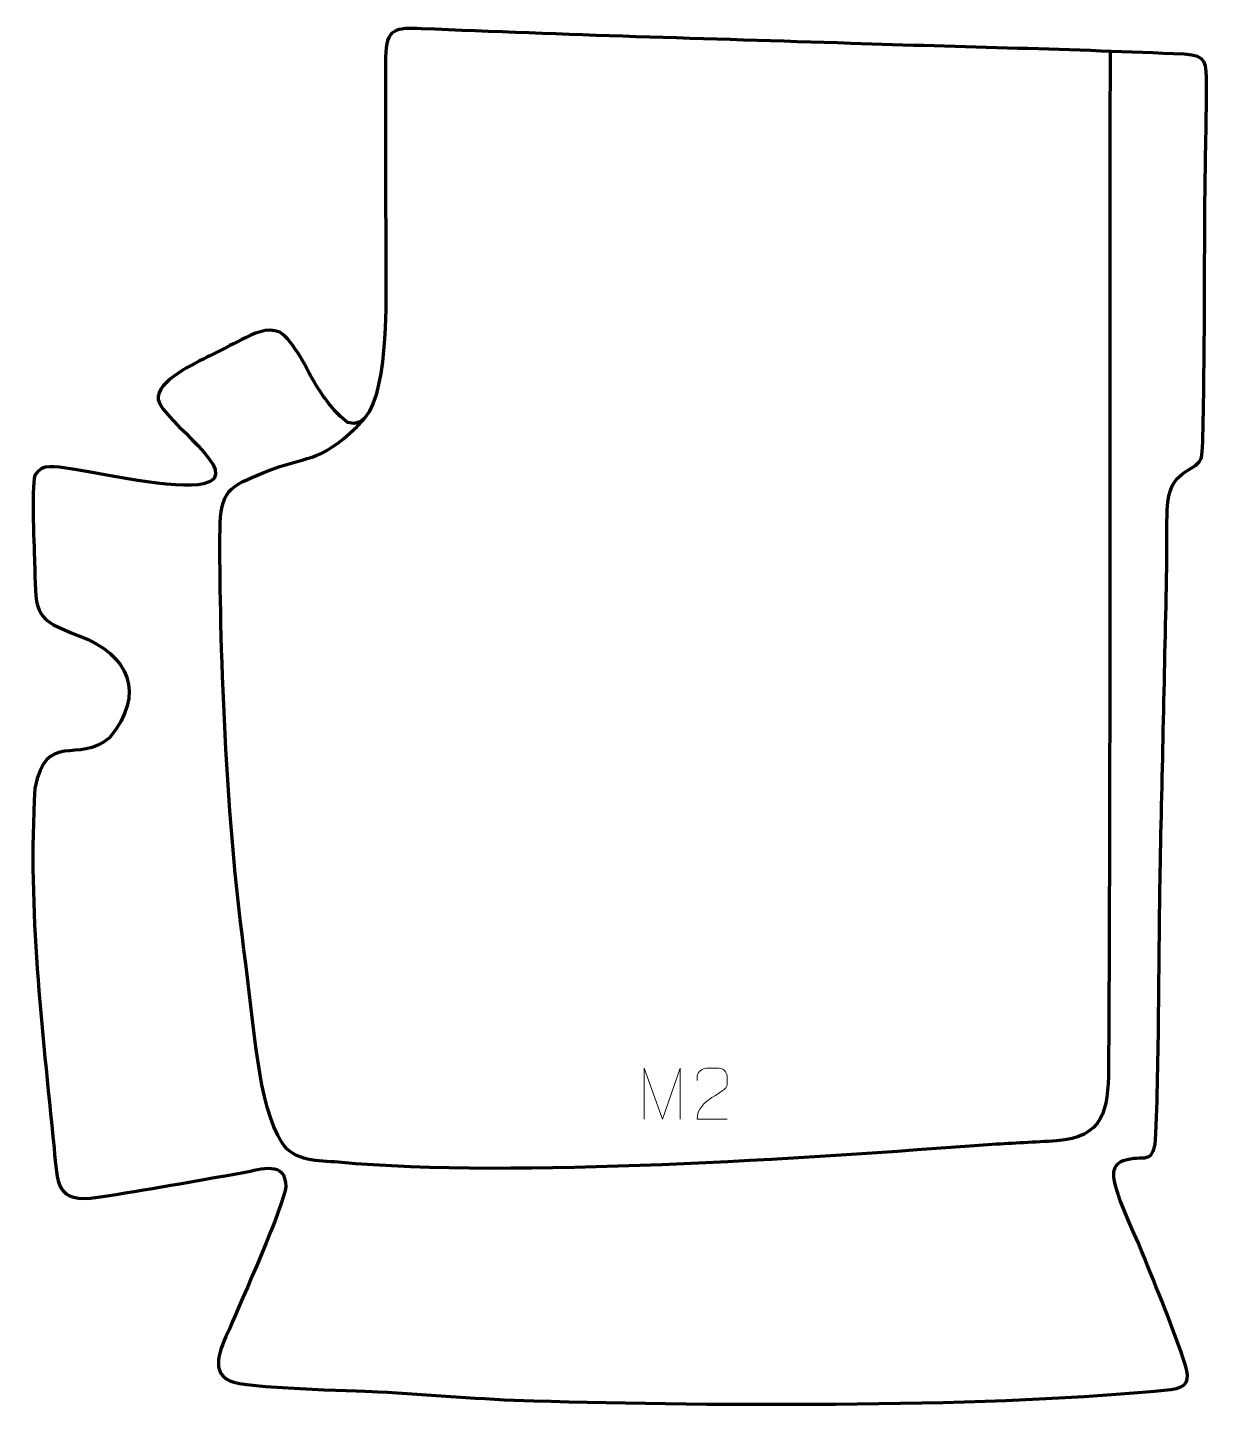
# Model space of a CAD drawing. Header units: millimetres. Extents: x -319 to 262, y -330 to 349.
import ezdxf

# ---------------------------------------------------------------- set-up
doc = ezdxf.new("R2010")
doc.units = ezdxf.units.MM
doc.header["$MEASUREMENT"] = 0
doc.layers.add('layer 2', color=7, linetype='Continuous')
doc.layers.add('layer 3', color=7, linetype='Continuous')

msp = doc.modelspace()

# ---------------------------------------------------------------- linework, layer by layer
at = {"layer": 'layer 2', "color": 140, "lineweight": 158}
msp.add_open_spline([(213.7988, 337.0608), (213.5568, 170.258), (214.0017, 3.4547), (213.0609, -163.3467), (213.0609, -163.3467), (212.9438, -183.5769), (210.4829, -197.0956), (187.4128, -198.7282), (187.4128, -198.7282), (176.8657, -199.4748), (166.3028, -199.7885), (155.747, -200.5622), (155.747, -200.5622), (63.1401, -207.347), (-77.4168, -217.281), (-165.6507, -209.2501), (-165.6507, -209.2501), (-175.492, -208.3544), (-187.341, -209.0681), (-193.4024, -199.6969), (-193.4024, -199.6969), (-205.4455, -181.0776), (-207.1208, -141.7533), (-212.1621, -104.6494), (-212.1621, -104.6494), (-222.7076, -27.035), (-224.2518, 70.0464), (-223.9342, 101.5981), (-223.9342, 101.5981), (-223.7386, 121.0249), (-219.517, 122.993), (-202.4634, 129.9665), (-202.4634, 129.9665), (-180.7185, 138.739), (-175.8525, 133.8765), (-156.7116, 152.4876), (-156.7116, 152.4876), (-155.3557, 153.9078), (-154.0188, 155.3492), (-152.6781, 156.784)], degree=3, knots=[0, 0, 0, 0, 0.09090909, 0.09090909, 0.09090909, 0.09090909, 0.18181818, 0.18181818, 0.18181818, 0.18181818, 0.27272727, 0.27272727, 0.27272727, 0.27272727, 0.36363636, 0.36363636, 0.36363636, 0.36363636, 0.45454545, 0.45454545, 0.45454545, 0.45454545, 0.54545455, 0.54545455, 0.54545455, 0.54545455, 0.63636364, 0.63636364, 0.63636364, 0.63636364, 0.72727273, 0.72727273, 0.72727273, 0.72727273, 0.81818182, 0.81818182, 0.81818182, 0.81818182, 1, 1, 1, 1], dxfattribs=at)
at = {"layer": 'layer 3', "color": 242, "lineweight": 158}
msp.add_open_spline([(-146.3748, -322.1106), (-158.7439, -321.4993), (-211.5756, -320.3708), (-219.1508, -316.7825), (-219.1508, -316.7825), (-230.1389, -311.5775), (-222.1892, -297.9314), (-218.8296, -290.045), (-218.8296, -290.045), (-214.2224, -279.2666), (-191.7182, -228.6908), (-191.6502, -221.3148), (-191.6502, -221.3148), (-191.5287, -208.125), (-203.5909, -212.6697), (-212.4651, -214.2581), (-212.4651, -214.2581), (-236.1143, -218.4774), (-260.2337, -222.8515), (-283.9663, -226.4205), (-283.9663, -226.4205), (-304.9055, -229.5694), (-303.8909, -219.7309), (-305.5832, -202.2285), (-305.5832, -202.2285), (-311.4787, -141.6652), (-318.5773, -86.6147), (-314.9909, -25.4623), (-314.9909, -25.4623), (-309.404, 3.4258), (-293.9481, -13.803), (-278.2508, -0.4683), (-278.2508, -0.4683), (-260.3531, 21.1897), (-268.3925, 40.1596), (-293.3412, 49.67), (-293.3412, 49.67), (-314.9485, 57.9067), (-314.4883, 59.7978), (-315.0433, 83.1527), (-315.0433, 83.1527), (-315.2561, 92.1102), (-316.8796, 121.7981), (-314.9484, 128.5627), (-314.9484, 128.5627), (-311.8143, 134.7232), (-304.3604, 132.6205), (-298.5658, 131.8585), (-298.5658, 131.8585), (-282.3727, 129.6701), (-245.718, 121.1604), (-231.9829, 124.315), (-231.9829, 124.315), (-211.0536, 129.1219), (-252.5821, 155.4749), (-254.3118, 165.8389), (-254.3118, 165.8389), (-255.8156, 174.8495), (-235.6728, 183.876), (-229.0197, 187.2919), (-229.0197, 187.2919), (-224.6001, 189.5611), (-220.1478, 191.7639), (-215.7192, 194.0153), (-215.7192, 194.0153), (-215.7192, 194.0153), (-213.1294, 195.3384), (-213.1294, 195.3384), (-213.1294, 195.3384), (-207.6342, 198.1477), (-200.7057, 201.6185), (-194.5849, 198.883), (-194.5849, 198.883), (-187.5104, 194.7522), (-180.9017, 179.8687), (-176.4909, 172.6215), (-176.4909, 172.6215), (-172.0711, 165.6169), (-167.706, 159.6803), (-161.1806, 154.4708), (-161.1806, 154.4708), (-142.9606, 147.9986), (-142.2694, 204.8671), (-142.3049, 216.2135), (-142.3049, 216.2135), (-142.428, 255.549), (-142.7978, 294.8757), (-142.5344, 334.2123), (-142.5344, 334.2123), (-142.4328, 348.3454), (-137.4462, 348.7372), (-124.7699, 348.1832), (-124.7699, 348.1832), (-54.5769, 345.1149), (16.1018, 343.2429), (86.3601, 340.9509), (86.3601, 340.9509), (140.8743, 339.1724), (195.7427, 338.0562), (250.1845, 335.5969), (250.1845, 335.5969), (261.6828, 335.0774), (261.2674, 331.0379), (261.2477, 320.284), (261.2477, 320.284), (261.2113, 300.4036), (260.6183, 280.1637), (260.4154, 260.211), (260.4154, 260.211), (260.2951, 245.9207), (260.3817, 140.1698), (258.6792, 136.7574), (258.6792, 136.7574), (254.7886, 128.9594), (242.8586, 132.6213), (241.9677, 111.6725), (241.9677, 111.6725), (241.5648, 102.1989), (241.8752, 92.5307), (241.7385, 83.0205), (241.7385, 83.0205), (240.6412, 33.1471), (239.5439, -16.7263), (238.4465, -66.5997), (238.4465, -66.5997), (237.6998, -109.2191), (238.0204, -152.5403), (236.3712, -195.0499), (236.3712, -195.0499), (235.7057, -212.2021), (230.5987, -204.7361), (220.276, -208.4151), (220.276, -208.4151), (217.0768, -209.5553), (215.787, -212.0022), (215.6003, -215.0069), (215.6003, -215.0069), (215.1279, -222.6116), (225.9122, -244.382), (229.3398, -252.8493), (229.3398, -252.8493), (236.5806, -271.1464), (244.9893, -290.5826), (250.8688, -309.2303), (250.8688, -309.2303), (253.1155, -316.356), (252.0718, -320.0587), (243.6336, -320.9636), (243.6336, -320.9636), (161.2378, -329.7991), (19.3505, -329.1713), (-69.6435, -326.5733), (-69.6435, -326.5733), (-95.3305, -325.8234), (-120.717, -323.4473), (-146.3748, -322.1106)], degree=3, knots=[0, 0, 0, 0, 0.025, 0.025, 0.025, 0.025, 0.05, 0.05, 0.05, 0.05, 0.075, 0.075, 0.075, 0.075, 0.1, 0.1, 0.1, 0.1, 0.125, 0.125, 0.125, 0.125, 0.15, 0.15, 0.15, 0.15, 0.175, 0.175, 0.175, 0.175, 0.2, 0.2, 0.2, 0.2, 0.225, 0.225, 0.225, 0.225, 0.25, 0.25, 0.25, 0.25, 0.275, 0.275, 0.275, 0.275, 0.3, 0.3, 0.3, 0.3, 0.325, 0.325, 0.325, 0.325, 0.35, 0.35, 0.35, 0.35, 0.375, 0.375, 0.375, 0.375, 0.4, 0.4, 0.4, 0.4, 0.425, 0.425, 0.425, 0.425, 0.45, 0.45, 0.45, 0.45, 0.475, 0.475, 0.475, 0.475, 0.5, 0.5, 0.5, 0.5, 0.525, 0.525, 0.525, 0.525, 0.55, 0.55, 0.55, 0.55, 0.575, 0.575, 0.575, 0.575, 0.6, 0.6, 0.6, 0.6, 0.625, 0.625, 0.625, 0.625, 0.65, 0.65, 0.65, 0.65, 0.675, 0.675, 0.675, 0.675, 0.7, 0.7, 0.7, 0.7, 0.725, 0.725, 0.725, 0.725, 0.75, 0.75, 0.75, 0.75, 0.775, 0.775, 0.775, 0.775, 0.8, 0.8, 0.8, 0.8, 0.825, 0.825, 0.825, 0.825, 0.85, 0.85, 0.85, 0.85, 0.875, 0.875, 0.875, 0.875, 0.9, 0.9, 0.9, 0.9, 0.925, 0.925, 0.925, 0.925, 0.95, 0.95, 0.95, 0.95, 1, 1, 1, 1], dxfattribs=at)
at = {"layer": 'layer 3', "color": 250, "lineweight": 9}
for points, knots in [([(-15.258, -188.0101), (-15.258, -188.0101), (-15.258, -163.0522), (-15.258, -163.0522), (-15.258, -163.0522), (-15.258, -163.0522), (-6.3329, -188.0101), (-6.3329, -188.0101), (-6.3329, -188.0101), (-6.3329, -188.0101), (2.427, -163.0527), (2.427, -163.0527), (2.427, -163.0527), (2.427, -163.0527), (2.427, -188.0101), (2.427, -188.0101)], [0, 0, 0, 0, 0.2, 0.2, 0.2, 0.2, 0.4, 0.4, 0.4, 0.4, 0.6, 0.6, 0.6, 0.6, 1, 1, 1, 1]), ([(25.4185, -188.0185), (20.5041, -188.0182), (15.5897, -188.0182), (10.6756, -188.0185), (10.6756, -188.0185), (10.6756, -178.0862), (25.3266, -175.445), (25.4185, -171.1347), (25.4185, -171.1347), (25.4182, -169.7106), (25.4182, -168.2869), (25.4185, -166.8636), (25.4185, -166.8636), (25.4016, -164.7865), (23.2788, -163.0617), (21.6078, -163.0444), (21.6078, -163.0444), (19.5346, -163.0448), (17.4617, -163.0448), (15.3893, -163.0444), (15.3893, -163.0444), (13.5672, -163.0279), (10.7425, -164.82), (10.6756, -166.9136), (10.6756, -166.9136), (10.6756, -166.9136), (10.6756, -168.9684), (10.6756, -168.9684)], [0, 0, 0, 0, 0.125, 0.125, 0.125, 0.125, 0.25, 0.25, 0.25, 0.25, 0.375, 0.375, 0.375, 0.375, 0.5, 0.5, 0.5, 0.5, 0.625, 0.625, 0.625, 0.625, 0.75, 0.75, 0.75, 0.75, 1, 1, 1, 1])]:
    msp.add_open_spline(points, degree=3, knots=knots, dxfattribs=at)

doc.saveas('drawing.dxf')
